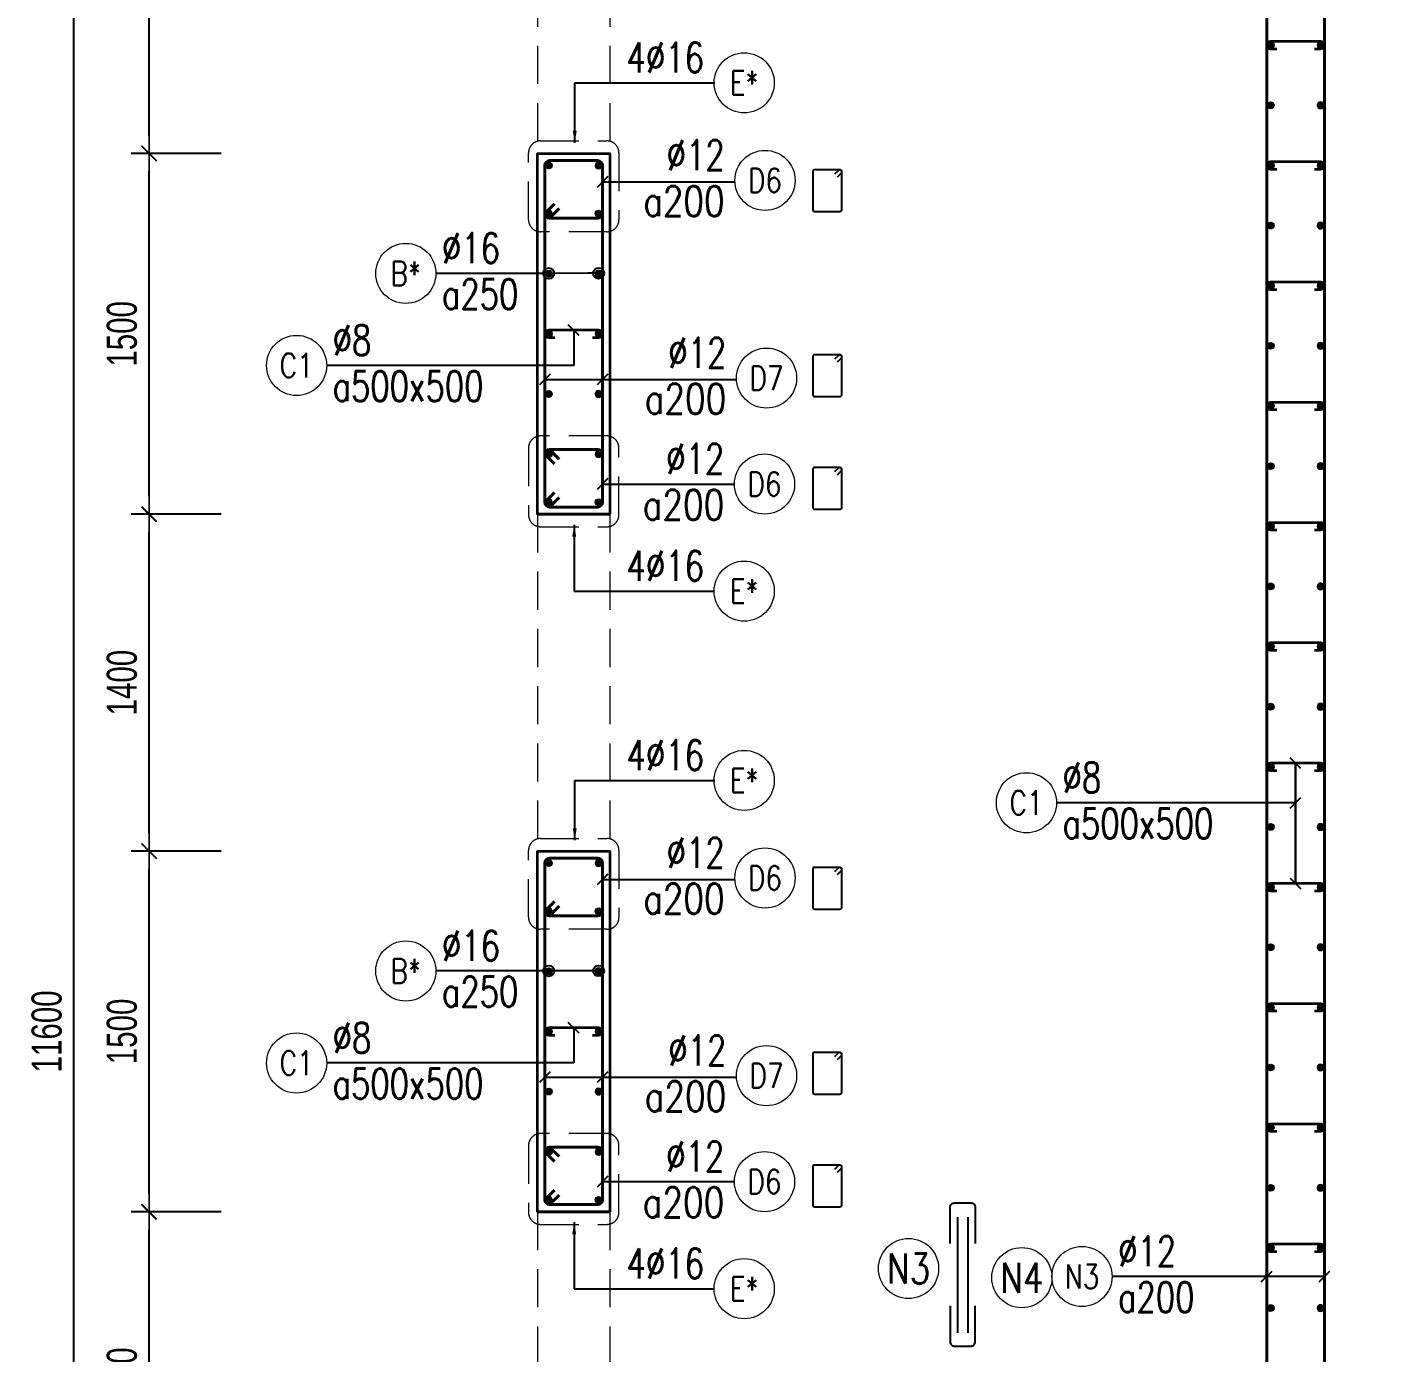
# Model space of a CAD drawing. Header units: millimetres. Extents: x 738475 to 1279438, y -34239 to 156422.
# Drawn here: x 1218635 to 1224250, y 140343 to 145856 of the extents above; entities that cross this region are included whole.
import ezdxf
from ezdxf.enums import TextEntityAlignment as Align

# ---------------------------------------------------------------- set-up
doc = ezdxf.new("R2010")
doc.units = ezdxf.units.MM
doc.header["$MEASUREMENT"] = 0
doc.linetypes.add('HIDDEN', pattern=[9.525, 6.35, -3.175])
doc.linetypes.add('HIDDEN2', pattern=[4.7625, 3.175, -1.5875])
doc.layers.get('0').update_dxf_attribs({"lineweight": 20})
doc.layers.get('Defpoints').update_dxf_attribs({"color": 151, "lineweight": 9})
doc.layers.add('Hidden', color=9, linetype='HIDDEN')
doc.layers.add('Ligature', color=1, linetype='Continuous')
for name, color, linetype, lineweight in [('KC-LEADER', 153, 'Continuous', 18), ('KC-THEP', 6, 'Continuous', 40), ('NDC_S_BEAM', 3, 'HIDDEN2', 20), ('NDC_S_DIM', 1, 'Continuous', 15), ('NDC_S_HIDDEN', 8, 'HIDDEN2', 13), ('NDC_S_LEADER', 1, 'Continuous', 15), ('NDC_S_REBAR', 4, 'Continuous', 35), ('NDC_S_STIRRUP', 4, 'Continuous', 40), ('NDC_S_VN TEXT', 7, 'Continuous', 20), ('NDC_S_WALL', 6, 'Continuous', 35)]:
    doc.layers.add(name, color=color, linetype=linetype, lineweight=lineweight)
doc.styles.add('NDC_ARIAL', font='arial.ttf', dxfattribs={"width": 0.85})
doc.styles.add('NDC_DIM', font='', dxfattribs={"width": 0.75})
doc.styles.add('NDC_EN TXT', font='romans.shx', dxfattribs={"width": 0.8})
doc.styles.get('NDC_DIM').set_extended_font_data('Dotum')
doc.dimstyles.new('NDC_1-50', dxfattribs={"dimscale": 50, "dimtxt": 2.5, "dimasz": 1, "dimexe": 1.5, "dimexo": 0, "dimgap": 0.8, "dimtad": 1, "dimdec": 0, "dimdsep": 46, "dimtxsty": 'NDC_ARIAL', "dimblk": 'DIMMARK', "dimcen": 49999.938995, "dimdle": 1.5, "dimclrd": 1, "dimclre": 1, "dimclrt": 3, "dimadec": 0, "dimazin": 0, "dimtfac": 1, "dimtdec": 0, "dimtix": 1, "dimtmove": 2, "dimatfit": 3, "dimfxl": 1, "dimarcsym": 0})
doc.dimstyles.new('NDC_dim_30', dxfattribs={"dimscale": 30, "dimtxt": 2.5, "dimasz": 1.5, "dimexe": 1.5, "dimexo": 2.5, "dimgap": 1, "dimtad": 1, "dimdec": 0, "dimzin": 0, "dimdsep": 46, "dimtxsty": 'NDC_DIM', "dimblk": 'DIMMARK', "dimcen": 0.09, "dimdle": 1.2, "dimclrd": 1, "dimclre": 1, "dimclrt": 3, "dimadec": 0, "dimazin": 0, "dimtfac": 1, "dimtdec": 0, "dimtix": 1, "dimtofl": 0, "dimtmove": 0, "dimatfit": 3, "dimfxl": 6, "dimfxlon": 1, "dimtolj": 1, "dimtzin": 0, "dimarcsym": 0})
doc.dimstyles.new('NDC_dim_50', dxfattribs={"dimscale": 50, "dimtxt": 2.5, "dimasz": 1.5, "dimexe": 1.5, "dimexo": 2.5, "dimgap": 1, "dimtad": 1, "dimdec": 0, "dimzin": 0, "dimdsep": 46, "dimtxsty": 'NDC_DIM', "dimblk": 'DIMMARK', "dimcen": 0.09, "dimdle": 1.2, "dimclrd": 1, "dimclre": 1, "dimclrt": 3, "dimadec": 0, "dimazin": 0, "dimtfac": 1, "dimtdec": 0, "dimtix": 1, "dimtofl": 0, "dimtmove": 0, "dimatfit": 3, "dimfxl": 6, "dimfxlon": 1, "dimtolj": 1, "dimtzin": 0, "dimarcsym": 0})

# ---------------------------------------------------------------- blocks, each defined once
blk = doc.blocks.new('THEP')
at = {"layer": 'KC-LEADER', "color": 6}
blk.add_circle((0, 0), 14, dxfattribs=at)
at = {"layer": 'KC-THEP'}
for p, q in [((-14, 0), (14, 0)), ((9.9, 9.9), (-9.9, -9.9)), ((-9.9, 9.9), (9.9, -9.9)), ((0, 14), (0, -14))]:
    blk.add_line(p, q, dxfattribs=at)
blk = doc.blocks.new('A$C7BC65A55')
at = {"layer": 'Ligature'}
for p, q in [((-15.2, 372, 0), (-15.2, 38.5, 0)), ((15.2, 372, 0), (15.2, 38.5, 0))]:
    blk.add_line(p, q, dxfattribs=at)
for points in [[(-36.2, 296.5), (-36.2, 400.9, -0.414214), (-24, 413.1), (24, 413.1, -0.414214), (36.2, 400.9), (36.2, 296.5)], [(-36.2, 116.5), (-36.2, 12.2, 0.414214), (-24, 0), (24, 0, 0.414214), (36.2, 12.2), (36.2, 116.5)]]:
    blk.add_lwpolyline(points, format="xyb", dxfattribs=at)
blk = doc.blocks.new('DIMMARK')
at = {"layer": 'NDC_S_DIM', "color": 1}
blk.add_line((-1.5, 0), (1, 0), dxfattribs=at)
at = {"layer": 'NDC_S_DIM', "color": 2, "const_width": 0.1}
blk.add_lwpolyline([(-0.424, -0.424), (0.424, 0.424)], dxfattribs=at)
blk = doc.blocks.new('*U11')
blk.add_circle((-2.5, 0), 2.5)
at = {"layer": 'NDC_S_VN TEXT', "color": 3, "style": 'NDC_EN TXT', "width": 0.75}
for tag, p in [('DK1', (0.5, 0.85)), ('KC1', (0.5, -2.97))]:
    blk.add_attdef(tag, p, '', height=2.5, dxfattribs=at)
at = {"layer": 'NDC_S_VN TEXT', "color": 7, "style": 'NDC_EN TXT', "width": 0.8}
blk.add_attdef('SH2', text='', height=2, dxfattribs=at).set_placement((-2.5, 0), align=Align.MIDDLE)
blk = doc.blocks.new('*U9')
blk.add_circle((2.5, 0), 2.5)
at = {"layer": 'NDC_S_VN TEXT', "color": 3, "style": 'NDC_EN TXT', "width": 0.75}
blk.add_attdef('DK2', text='', height=2.5, dxfattribs=at).set_placement((-0.85, 0.85), align=Align.RIGHT)
at = {"layer": 'NDC_S_VN TEXT', "color": 7, "style": 'NDC_EN TXT', "width": 0.8}
blk.add_attdef('SH3', text='', height=2, dxfattribs=at).set_placement((2.5, 0), align=Align.MIDDLE)
blk = doc.blocks.new('*U10')
blk.add_circle((2.5, 0), 2.5)
at = {"layer": 'NDC_S_VN TEXT', "color": 3, "style": 'NDC_EN TXT'}
for tag, width, p in [('DK2', 0.75, (-0.85, 0.85)), ('KC2', 0.8, (-0.85, -2.97))]:
    blk.add_attdef(tag, text='', height=2.5, dxfattribs=dict(at, width=width)).set_placement(p, align=Align.RIGHT)
at = {"layer": 'NDC_S_VN TEXT', "color": 7, "style": 'NDC_EN TXT', "width": 0.8}
blk.add_attdef('SH3', text='', height=2, dxfattribs=at).set_placement((2.5, 0), align=Align.MIDDLE)
blk = doc.blocks.new('*D360')
at = {"layer": 'Defpoints', "color": 0, "ltscale": 200, "transparency": 16777216}
for p in [(1218830.1, 147480.2), (1220871.1, 147480.2), (1220871.2, 135880.4)]:
    blk.add_point(p, dxfattribs=at)
at = {"layer": 'NDC_S_DIM', "color": 1, "lineweight": -2, "ltscale": 200, "transparency": 16777216}
for p, q in [((1219130.1, 147480.2), (1218755.1, 147480.2)), ((1218830.1, 135955.4), (1218830.1, 147405.2)), ((1219130.1, 135880.4), (1218755.1, 135880.4))]:
    blk.add_line(p, q, dxfattribs=at)
at = {"layer": 'NDC_S_DIM', "color": 1, "lineweight": -2, "ltscale": 200, "transparency": 16777216, "xscale": 75, "yscale": 75, "zscale": 75}
for p, rotation in [((1218830.1, 147480.2), 90), ((1218830.1, 135880.4), 270)]:
    blk.add_blockref('DIMMARK', p, dxfattribs=dict(at, rotation=rotation))
at = {"layer": 'NDC_S_DIM', "color": 3, "ltscale": 200, "transparency": 16777216, "insert": (1218717.5, 141680.3), "char_height": 125, "attachment_point": 5, "rotation": 90, "style": 'NDC_DIM'}
blk.add_mtext('\\A1;11600', dxfattribs=at)
blk = doc.blocks.new('*D371')
at = {"layer": 'Defpoints', "color": 0, "ltscale": 200, "transparency": 16777216}
for p in [(1219142.6, 140930.2), (1221029.4, 140930.2), (1221029.4, 139530.4)]:
    blk.add_point(p, dxfattribs=at)
at = {"layer": 'NDC_S_DIM', "color": 1, "lineweight": -2, "ltscale": 200, "transparency": 16777216}
for p, q in [((1219442.6, 140930.2), (1219067.6, 140930.2)), ((1219142.6, 139605.4), (1219142.6, 140855.2)), ((1219442.6, 139530.4), (1219067.6, 139530.4))]:
    blk.add_line(p, q, dxfattribs=at)
at = {"layer": 'NDC_S_DIM', "color": 1, "lineweight": -2, "ltscale": 200, "transparency": 16777216, "xscale": 75, "yscale": 75, "zscale": 75}
for p, rotation in [((1219142.6, 140930.2), 90), ((1219142.6, 139530.4), 270)]:
    blk.add_blockref('DIMMARK', p, dxfattribs=dict(at, rotation=rotation))
at = {"layer": 'NDC_S_DIM', "color": 3, "ltscale": 200, "transparency": 16777216, "insert": (1219030.1, 140230.3), "char_height": 125, "attachment_point": 5, "rotation": 90, "style": 'NDC_DIM'}
blk.add_mtext('\\A1;1400', dxfattribs=at)
blk = doc.blocks.new('*D372')
at = {"layer": 'Defpoints', "color": 0, "ltscale": 200, "transparency": 16777216}
for p in [(1219142.6, 142430.2), (1221029.4, 142430.2), (1221029.4, 140930.2)]:
    blk.add_point(p, dxfattribs=at)
at = {"layer": 'NDC_S_DIM', "color": 1, "lineweight": -2, "ltscale": 200, "transparency": 16777216}
for p, q in [((1219442.6, 142430.2), (1219067.6, 142430.2)), ((1219142.6, 141005.2), (1219142.6, 142355.2)), ((1219442.6, 140930.2), (1219067.6, 140930.2))]:
    blk.add_line(p, q, dxfattribs=at)
at = {"layer": 'NDC_S_DIM', "color": 1, "lineweight": -2, "ltscale": 200, "transparency": 16777216, "xscale": 75, "yscale": 75, "zscale": 75}
for p, rotation in [((1219142.6, 142430.2), 90), ((1219142.6, 140930.2), 270)]:
    blk.add_blockref('DIMMARK', p, dxfattribs=dict(at, rotation=rotation))
at = {"layer": 'NDC_S_DIM', "color": 3, "ltscale": 200, "transparency": 16777216, "insert": (1219030.1, 141680.2), "char_height": 125, "attachment_point": 5, "rotation": 90, "style": 'NDC_DIM'}
blk.add_mtext('\\A1;1500', dxfattribs=at)
blk = doc.blocks.new('*D373')
at = {"layer": 'Defpoints', "color": 0, "ltscale": 200, "transparency": 16777216}
for p in [(1219142.6, 143830.2), (1221029.4, 143830.2), (1221029.4, 142430.2)]:
    blk.add_point(p, dxfattribs=at)
at = {"layer": 'NDC_S_DIM', "color": 1, "lineweight": -2, "ltscale": 200, "transparency": 16777216}
for p, q in [((1219442.6, 143830.2), (1219067.6, 143830.2)), ((1219142.6, 142505.2), (1219142.6, 143755.2)), ((1219442.6, 142430.2), (1219067.6, 142430.2))]:
    blk.add_line(p, q, dxfattribs=at)
at = {"layer": 'NDC_S_DIM', "color": 1, "lineweight": -2, "ltscale": 200, "transparency": 16777216, "xscale": 75, "yscale": 75, "zscale": 75}
for p, rotation in [((1219142.6, 143830.2), 90), ((1219142.6, 142430.2), 270)]:
    blk.add_blockref('DIMMARK', p, dxfattribs=dict(at, rotation=rotation))
at = {"layer": 'NDC_S_DIM', "color": 3, "ltscale": 200, "transparency": 16777216, "insert": (1219030.1, 143130.2), "char_height": 125, "attachment_point": 5, "rotation": 90, "style": 'NDC_DIM'}
blk.add_mtext('\\A1;1400', dxfattribs=at)
blk = doc.blocks.new('*D374')
at = {"layer": 'Defpoints', "color": 0, "ltscale": 200, "transparency": 16777216}
for p in [(1219142.6, 145330.2), (1221029.4, 145330.2), (1221029.4, 143830.2)]:
    blk.add_point(p, dxfattribs=at)
at = {"layer": 'NDC_S_DIM', "color": 1, "lineweight": -2, "ltscale": 200, "transparency": 16777216}
for p, q in [((1219442.6, 145330.2), (1219067.6, 145330.2)), ((1219142.6, 143905.2), (1219142.6, 145255.2)), ((1219442.6, 143830.2), (1219067.6, 143830.2))]:
    blk.add_line(p, q, dxfattribs=at)
at = {"layer": 'NDC_S_DIM', "color": 1, "lineweight": -2, "ltscale": 200, "transparency": 16777216, "xscale": 75, "yscale": 75, "zscale": 75}
for p, rotation in [((1219142.6, 145330.2), 90), ((1219142.6, 143830.2), 270)]:
    blk.add_blockref('DIMMARK', p, dxfattribs=dict(at, rotation=rotation))
at = {"layer": 'NDC_S_DIM', "color": 3, "ltscale": 200, "transparency": 16777216, "insert": (1219030.1, 144580.2), "char_height": 125, "attachment_point": 5, "rotation": 90, "style": 'NDC_DIM'}
blk.add_mtext('\\A1;1500', dxfattribs=at)
blk = doc.blocks.new('*D375')
at = {"layer": 'Defpoints', "color": 0, "ltscale": 200, "transparency": 16777216}
for p in [(1219142.6, 146730.2), (1221029.4, 146730.2), (1221029.4, 145330.2)]:
    blk.add_point(p, dxfattribs=at)
at = {"layer": 'NDC_S_DIM', "color": 1, "lineweight": -2, "ltscale": 200, "transparency": 16777216}
for p, q in [((1219442.6, 146730.2), (1219067.6, 146730.2)), ((1219142.6, 145405.2), (1219142.6, 146655.2)), ((1219442.6, 145330.2), (1219067.6, 145330.2))]:
    blk.add_line(p, q, dxfattribs=at)
at = {"layer": 'NDC_S_DIM', "color": 1, "lineweight": -2, "ltscale": 200, "transparency": 16777216, "xscale": 75, "yscale": 75, "zscale": 75}
for p, rotation in [((1219142.6, 146730.2), 90), ((1219142.6, 145330.2), 270)]:
    blk.add_blockref('DIMMARK', p, dxfattribs=dict(at, rotation=rotation))
at = {"layer": 'NDC_S_DIM', "color": 3, "ltscale": 200, "transparency": 16777216, "insert": (1219030.1, 146030.2), "char_height": 125, "attachment_point": 5, "rotation": 90, "style": 'NDC_DIM'}
blk.add_mtext('\\A1;1400', dxfattribs=at)

msp = doc.modelspace()

# ---------------------------------------------------------------- linework, layer by layer
for centre in [(1222298.933, 140694.528), (1222769.902, 140656.368)]:
    msp.add_circle(centre, 125)
at = {"layer": 'Ligature'}
for points in [[(1222003.265, 145232.383), (1222019.231, 145248.349, 0.66817864), (1222013.458, 145262.287), (1221908.829, 145262.287, 0.41421356), (1221900.664, 145254.122), (1221900.664, 145097.015, 0.41421356), (1221908.829, 145088.85), (1222013.458, 145088.85, 0.41421356), (1222021.622, 145097.015), (1222021.622, 145254.122, 0.66817864), (1222007.684, 145259.896), (1221991.718, 145243.93)], [(1222003.237, 144463.234), (1222019.203, 144479.2, 0.66817864), (1222013.429, 144493.138), (1221908.801, 144493.138, 0.41421356), (1221900.636, 144484.974), (1221900.636, 144327.866, 0.41421356), (1221908.801, 144319.701), (1222013.429, 144319.701, 0.41421356), (1222021.594, 144327.866), (1222021.594, 144484.974, 0.66817864), (1222007.656, 144490.747), (1221991.69, 144474.781)], [(1222003.237, 143994.658), (1222019.203, 144010.624, 0.66817864), (1222013.429, 144024.563), (1221908.801, 144024.563, 0.41421356), (1221900.636, 144016.398), (1221900.636, 143859.29, 0.41421356), (1221908.801, 143851.125), (1222013.429, 143851.125, 0.41421356), (1222021.594, 143859.29), (1222021.594, 144016.398, 0.66817864), (1222007.656, 144022.171), (1221991.69, 144006.205)], [(1222003.265, 142332.383), (1222019.231, 142348.349, 0.66817864), (1222013.458, 142362.287), (1221908.829, 142362.287, 0.41421356), (1221900.664, 142354.122), (1221900.664, 142197.015, 0.41421356), (1221908.829, 142188.85), (1222013.458, 142188.85, 0.41421356), (1222021.622, 142197.015), (1222021.622, 142354.122, 0.66817864), (1222007.684, 142359.896), (1221991.718, 142343.93)], [(1222003.237, 141563.234), (1222019.203, 141579.2, 0.66817864), (1222013.429, 141593.138), (1221908.801, 141593.138, 0.41421356), (1221900.636, 141584.974), (1221900.636, 141427.866, 0.41421356), (1221908.801, 141419.701), (1222013.429, 141419.701, 0.41421356), (1222021.594, 141427.866), (1222021.594, 141584.974, 0.66817864), (1222007.656, 141590.747), (1221991.69, 141574.781)], [(1222003.237, 141094.658), (1222019.203, 141110.624, 0.66817864), (1222013.429, 141124.563), (1221908.801, 141124.563, 0.41421356), (1221900.636, 141116.398), (1221900.636, 140959.29, 0.41421356), (1221908.801, 140951.125), (1222013.429, 140951.125, 0.41421356), (1222021.594, 140959.29), (1222021.594, 141116.398, 0.66817864), (1222007.656, 141122.171), (1221991.69, 141106.205)]]:
    msp.add_lwpolyline(points, format="xyb", dxfattribs=at)
at = {"layer": 'NDC_S_BEAM', "ltscale": 50}
for p, q in [((1220757.232, 146730.175), (1220757.232, 145330.174)), ((1221057.232, 146730.175), (1221057.232, 145330.174)), ((1220757.232, 143830.175), (1220757.232, 142430.175)), ((1221057.232, 143830.175), (1221057.232, 142430.175)), ((1220757.232, 140930.175), (1220757.232, 139530.175)), ((1221057.232, 140930.175), (1221057.232, 139530.175))]:
    msp.add_line(p, q, dxfattribs=at)
at = {"layer": 'NDC_S_HIDDEN', "ltscale": 50}
for points in [[(1220769.595, 145382.234), (1221045.439, 145382.234, -0.41421356), (1221095.439, 145332.234), (1221095.439, 145054.685, -0.41421356), (1221045.439, 145004.685), (1220769.595, 145004.685, -0.41421356), (1220719.595, 145054.685), (1220719.595, 145332.234, -0.41421356)], [(1220769.595, 143778.115), (1221045.439, 143778.115, 0.41421356), (1221095.439, 143828.115), (1221095.439, 144105.665, 0.41421356), (1221045.439, 144155.665), (1220769.595, 144155.665, 0.41421356), (1220719.595, 144105.665), (1220719.595, 143828.115, 0.41421356)], [(1220769.595, 142482.234), (1221045.439, 142482.234, -0.41421356), (1221095.439, 142432.234), (1221095.439, 142154.685, -0.41421356), (1221045.439, 142104.685), (1220769.595, 142104.685, -0.41421356), (1220719.595, 142154.685), (1220719.595, 142432.234, -0.41421356)], [(1220769.595, 140878.115), (1221045.439, 140878.115, 0.41421356), (1221095.439, 140928.115), (1221095.439, 141205.665, 0.41421356), (1221045.439, 141255.665), (1220769.595, 141255.665, 0.41421356), (1220719.595, 141205.665), (1220719.595, 140928.115, 0.41421356)]]:
    msp.add_lwpolyline(points, format="xyb", close=True, dxfattribs=at)
at = {"layer": 'NDC_S_REBAR'}
for points in [[(1223985.744, 145765.175), (1224010.744, 145765.175, 1), (1224010.744, 145795.175), (1223803.72, 145795.175, 1), (1223803.72, 145765.175), (1223828.72, 145765.175)], [(1223985.744, 145265.175), (1224010.744, 145265.175, 1), (1224010.744, 145295.175), (1223803.72, 145295.175, 1), (1223803.72, 145265.175), (1223828.72, 145265.175)], [(1223985.744, 144765.175), (1224010.744, 144765.175, 1), (1224010.744, 144795.175), (1223803.72, 144795.175, 1), (1223803.72, 144765.175), (1223828.72, 144765.175)], [(1220985.744, 144565.175), (1221010.744, 144565.175, 1), (1221010.744, 144595.175), (1220803.72, 144595.175, 1), (1220803.72, 144565.175), (1220828.72, 144565.175)], [(1223985.744, 144265.175), (1224010.744, 144265.175, 1), (1224010.744, 144295.175), (1223803.72, 144295.175, 1), (1223803.72, 144265.175), (1223828.72, 144265.175)], [(1223985.744, 143765.175), (1224010.744, 143765.175, 1), (1224010.744, 143795.175), (1223803.72, 143795.175, 1), (1223803.72, 143765.175), (1223828.72, 143765.175)], [(1223985.744, 143265.175), (1224010.744, 143265.175, 1), (1224010.744, 143295.175), (1223803.72, 143295.175, 1), (1223803.72, 143265.175), (1223828.72, 143265.175)], [(1223985.744, 142765.175), (1224010.744, 142765.175, 1), (1224010.744, 142795.175), (1223803.72, 142795.175, 1), (1223803.72, 142765.175), (1223828.72, 142765.175)], [(1223985.744, 142265.175), (1224010.744, 142265.175, 1), (1224010.744, 142295.175), (1223803.72, 142295.175, 1), (1223803.72, 142265.175), (1223828.72, 142265.175)], [(1223985.744, 141765.175), (1224010.744, 141765.175, 1), (1224010.744, 141795.175), (1223803.72, 141795.175, 1), (1223803.72, 141765.175), (1223828.72, 141765.175)], [(1220985.744, 141665.175), (1221010.744, 141665.175, 1), (1221010.744, 141695.175), (1220803.72, 141695.175, 1), (1220803.72, 141665.175), (1220828.72, 141665.175)], [(1223985.744, 141265.175), (1224010.744, 141265.175, 1), (1224010.744, 141295.175), (1223803.72, 141295.175, 1), (1223803.72, 141265.175), (1223828.72, 141265.175)], [(1223985.744, 140765.175), (1224010.744, 140765.175, 1), (1224010.744, 140795.175), (1223803.72, 140795.175, 1), (1223803.72, 140765.175), (1223828.72, 140765.175)]]:
    msp.add_lwpolyline(points, format="xyb", dxfattribs=at)
at = {"layer": 'NDC_S_STIRRUP'}
for points in [[(1223827.232, 135570.175), (1223787.232, 135530.175, 0.41421356), (1223807.232, 135510.175), (1224007.232, 135510.175, 0.41421356), (1224027.232, 135530.175), (1224027.232, 147830.175, 0.41421356), (1224007.232, 147850.175), (1223807.232, 147850.175, 0.41421356), (1223787.232, 147830.175), (1223787.232, 135530.175, 0.41421356), (1223807.232, 135510.175), (1223847.232, 135550.175)], [(1220827.232, 143920.175), (1220787.232, 143880.175, 0.41421356), (1220807.232, 143860.175), (1221007.232, 143860.175, 0.41421356), (1221027.232, 143880.175), (1221027.232, 145280.175, 0.41421356), (1221007.232, 145300.175), (1220807.232, 145300.175, 0.41421356), (1220787.232, 145280.175), (1220787.232, 143880.175, 0.41421356), (1220807.232, 143860.175), (1220847.232, 143900.175)], [(1220827.232, 145120.711), (1220787.232, 145080.711, 0.41421356), (1220807.232, 145060.711), (1221007.232, 145060.711, 0.41421356), (1221027.232, 145080.711), (1221027.232, 145280.175, 0.41421356), (1221007.232, 145300.175), (1220807.232, 145300.175, 0.41421356), (1220787.232, 145280.175), (1220787.232, 145080.711, 0.41421356), (1220807.232, 145060.711), (1220847.232, 145100.711)], [(1220827.232, 144039.638), (1220787.232, 144079.638, -0.41421356), (1220807.232, 144099.638), (1221007.232, 144099.638, -0.41421356), (1221027.232, 144079.638), (1221027.232, 143880.175, -0.41421356), (1221007.232, 143860.175), (1220807.232, 143860.175, -0.41421356), (1220787.232, 143880.175), (1220787.232, 144079.638, -0.41421356), (1220807.232, 144099.638), (1220847.232, 144059.638)], [(1220827.232, 141020.175), (1220787.232, 140980.175, 0.41421356), (1220807.232, 140960.175), (1221007.232, 140960.175, 0.41421356), (1221027.232, 140980.175), (1221027.232, 142380.175, 0.41421356), (1221007.232, 142400.175), (1220807.232, 142400.175, 0.41421356), (1220787.232, 142380.175), (1220787.232, 140980.175, 0.41421356), (1220807.232, 140960.175), (1220847.232, 141000.175)], [(1220827.232, 142220.711), (1220787.232, 142180.711, 0.41421356), (1220807.232, 142160.711), (1221007.232, 142160.711, 0.41421356), (1221027.232, 142180.711), (1221027.232, 142380.175, 0.41421356), (1221007.232, 142400.175), (1220807.232, 142400.175, 0.41421356), (1220787.232, 142380.175), (1220787.232, 142180.711, 0.41421356), (1220807.232, 142160.711), (1220847.232, 142200.711)], [(1220827.232, 141139.638), (1220787.232, 141179.638, -0.41421356), (1220807.232, 141199.638), (1221007.232, 141199.638, -0.41421356), (1221027.232, 141179.638), (1221027.232, 140980.175, -0.41421356), (1221007.232, 140960.175), (1220807.232, 140960.175, -0.41421356), (1220787.232, 140980.175), (1220787.232, 141179.638, -0.41421356), (1220807.232, 141199.638), (1220847.232, 141159.638)]]:
    msp.add_lwpolyline(points, format="xyb", dxfattribs=at)
at = {"layer": 'NDC_S_WALL'}
for p, q in [((1220757.232, 143830.175), (1221057.232, 143830.175)), ((1220757.232, 140930.175), (1221057.232, 140930.175))]:
    msp.add_line(p, q, dxfattribs=at)
at = {"layer": 'NDC_S_WALL', "ltscale": 200}
msp.add_lwpolyline([(1221057.232, 146730.175, 0, 0, 0), (1221057.232, 147380.175, 0, 0, 0), (1223757.232, 147380.175, 0, 0, 0), (1223757.232, 135980.175, 0, 0, 0), (1221057.232, 135980.175, 0, 0, 0), (1221057.232, 136630.175, 0, 0, 0), (1220757.232, 136630.175, 0, 0, 0), (1220757.232, 135480.175, 0, 0, 0), (1227057.232, 135480.175, 0.5, 0.5, 0), (1227057.232, 135480.175, 0, 0, 0), (1227057.232, 136630.175, 0, 0, 0), (1226757.232, 136630.175, 0, 0, 0), (1226757.232, 135980.175, 0.5, 0.5, 0), (1226757.232, 135980.175, 0, 0, 0), (1224057.232, 135980.175, 0, 0, 0), (1224057.232, 147380.175, 0, 0, 0), (1226757.232, 147380.175, 0.5, 0.5, 0), (1226757.232, 147380.175, 0, 0, 0), (1226757.232, 146730.175, 0, 0, 0), (1227057.232, 146730.175, 0, 0, 0), (1227057.232, 147880.175, 0.5, 0.5, 0), (1227057.232, 147880.175, 0, 0, 0), (1220757.232, 147880.175, 0, 0, 0), (1220757.232, 146730.175, 0, 0, 0)], format="xyseb", dxfattribs=at)
for points in [[(1221057.232, 143830.175), (1220757.232, 143830.175), (1220757.232, 145330.175), (1221057.232, 145330.175), (1221057.232, 143830.175)], [(1221057.232, 140930.175), (1220757.232, 140930.175), (1220757.232, 142430.175), (1221057.232, 142430.175), (1221057.232, 140930.175)]]:
    msp.add_lwpolyline(points, dxfattribs=at)

# ---------------------------------------------------------------- block references
at = {"layer": 'Hidden', "xscale": 1.44, "yscale": 1.44, "zscale": 1.44}
msp.add_blockref('A$C7BC65A55', (1222524.013, 140372.247, 0.03), dxfattribs=at)
at = {"layer": 'KC-THEP'}
for p, rotation in [((1223803.72, 145780.175), 189.6685644363809), ((1223803.72, 145530.175), 189.6685644363809), ((1220803.72, 145280.175), 189.6685644363809), ((1223803.72, 145280.175), 189.6685644363809), ((1221010.744, 145080.175), 9.668564436380926), ((1223803.72, 145030.175), 189.6685644363809), ((1220803.72, 144830.175), 189.6685644363809), ((1223803.72, 144780.175), 189.6685644363809), ((1220803.72, 144580.175), 189.6685644363809), ((1223803.72, 144530.175), 189.6685644363809), ((1220803.72, 144330.175), 189.6685644363809), ((1223803.72, 144280.175), 189.6685644363809), ((1220803.72, 144080.175), 189.6685644363809), ((1223803.72, 144030.175), 189.6685644363809), ((1221010.744, 143880.175), 9.668564436380946), ((1223803.72, 143780.175), 189.6685644363809), ((1223803.72, 143530.175), 189.6685644363809), ((1223803.72, 143280.175), 189.6685644363809), ((1223803.72, 143030.175), 189.6685644363809), ((1223803.72, 142780.175), 189.6685644363809), ((1223803.72, 142530.175), 189.6685644363809), ((1220803.72, 142380.175), 189.6685644363809), ((1223803.72, 142280.175), 189.6685644363809), ((1221010.744, 142180.175), 9.668564436380926), ((1223803.72, 142030.175), 189.6685644363809), ((1220803.72, 141930.175), 189.6685644363809), ((1223803.72, 141780.175), 189.6685644363809), ((1220803.72, 141680.175), 189.6685644363809), ((1223803.72, 141530.175), 189.6685644363809), ((1220803.72, 141430.175), 189.6685644363809), ((1223803.72, 141280.175), 189.6685644363809), ((1220803.72, 141180.175), 189.6685644363809), ((1223803.72, 141030.175), 189.6685644363809), ((1221010.744, 140980.175), 9.668564436380946), ((1223803.72, 140780.175), 189.6685644363809), ((1223803.72, 140530.175), 189.6685644363809)]:
    msp.add_blockref('THEP', p, dxfattribs=dict(at, rotation=rotation))
at = {"layer": 'KC-THEP', "xscale": -1}
for p, rotation in [((1224010.744, 145780.175), 170.331435563619), ((1224010.744, 145530.175), 170.331435563619), ((1221010.744, 145280.175), 170.331435563619), ((1224010.744, 145280.175), 170.331435563619), ((1220803.72, 145080.175), 350.3314355636191), ((1224010.744, 145030.175), 170.331435563619), ((1221010.744, 144830.175), 170.331435563619), ((1224010.744, 144780.175), 170.331435563619), ((1221010.744, 144580.175), 170.331435563619), ((1224010.744, 144530.175), 170.331435563619), ((1221010.744, 144330.175), 170.331435563619), ((1224010.744, 144280.175), 170.331435563619), ((1221010.744, 144080.175), 170.331435563619), ((1224010.744, 144030.175), 170.331435563619), ((1220803.72, 143880.175), 350.3314355636191), ((1224010.744, 143780.175), 170.331435563619), ((1224010.744, 143530.175), 170.331435563619), ((1224010.744, 143280.175), 170.331435563619), ((1224010.744, 143030.175), 170.331435563619), ((1224010.744, 142780.175), 170.331435563619), ((1224010.744, 142530.175), 170.331435563619), ((1221010.744, 142380.175), 170.331435563619), ((1224010.744, 142280.175), 170.331435563619), ((1220803.72, 142180.175), 350.3314355636191), ((1224010.744, 142030.175), 170.331435563619), ((1221010.744, 141930.175), 170.331435563619), ((1224010.744, 141780.175), 170.331435563619), ((1221010.744, 141680.175), 170.331435563619), ((1224010.744, 141530.175), 170.331435563619), ((1221010.744, 141430.175), 170.331435563619), ((1224010.744, 141280.175), 170.331435563619), ((1221010.744, 141180.175), 170.331435563619), ((1224010.744, 141030.175), 170.331435563619), ((1220803.72, 140980.175), 350.3314355636191), ((1224010.744, 140780.175), 170.331435563619), ((1224010.744, 140530.175), 170.331435563619)]:
    msp.add_blockref('THEP', p, dxfattribs=dict(at, rotation=rotation))
at = {"layer": 'NDC_S_VN TEXT', "xscale": 50, "yscale": 50, "zscale": 50}
for name, p, values in [('*U9', (1221491.084, 145623.715), {'SH3': 'E*', 'DK2': '4%%C16'}), ('*U10', (1221577.413, 145218.034), {'SH3': 'D6', 'DK2': '%%c12', 'KC2': 'a200'}), ('*U11', (1220334.773, 144831.414), {'SH2': 'B*', 'DK1': '%%C16', 'KC1': 'a250'}), ('*U11', (1219880.788, 144448.9), {'SH2': 'C1', 'DK1': '%%c8', 'KC1': 'a500x500'}), ('*U10', (1221583.908, 144396.318), {'SH3': 'D7', 'DK2': '%%c12', 'KC2': 'a200'}), ('*U10', (1221575.469, 143955.66), {'SH3': 'D6', 'DK2': '%%c12', 'KC2': 'a200'}), ('*U9', (1221491.084, 143510.645), {'SH3': 'E*', 'DK2': '4%%C16'}), ('*U9', (1221491.084, 142723.715), {'SH3': 'E*', 'DK2': '4%%C16'}), ('*U11', (1222913.919, 142630.813), {'SH2': 'C1', 'DK1': '%%c8', 'KC1': 'a500x500'}), ('*U10', (1221577.413, 142318.034), {'SH3': 'D6', 'DK2': '%%c12', 'KC2': 'a200'}), ('*U11', (1220334.773, 141931.414), {'SH2': 'B*', 'DK1': '%%C16', 'KC1': 'a250'}), ('*U11', (1219880.788, 141548.9), {'SH2': 'C1', 'DK1': '%%c8', 'KC1': 'a500x500'}), ('*U10', (1221583.908, 141496.318), {'SH3': 'D7', 'DK2': '%%c12', 'KC2': 'a200'}), ('*U10', (1221575.469, 141055.66), {'SH3': 'D6', 'DK2': '%%c12', 'KC2': 'a200'}), ('*U11', (1223144.845, 140661.536), {'SH2': 'N3', 'DK1': '%%C12', 'KC1': 'a200'}), ('*U9', (1221491.084, 140610.645), {'SH3': 'E*', 'DK2': '4%%C16'})]:
    msp.add_blockref(name, p, dxfattribs=at).add_auto_attribs(values)

# ---------------------------------------------------------------- texts
at = {"layer": 'NDC_S_VN TEXT', "color": 7, "style": 'NDC_EN TXT', "width": 0.8}
for tag, p in [('N3', (1222298.933, 140694.528)), ('N4', (1222769.902, 140656.368))]:
    msp.add_attdef(tag, text='3', height=125, dxfattribs=at).set_placement(p, align=Align.MIDDLE)

# ---------------------------------------------------------------- dimensions: what is measured, and where the dimension line sits
at = {"layer": 'NDC_S_DIM', "ltscale": 200}
for base, p1, p2, picture, middle in [((1218830.053, 147480.175), (1220871.217, 135880.429), (1220871.12, 147480.175), '*D360', (1218717.468, 141680.302)), ((1219142.648, 146730.175), (1221029.378, 145330.175), (1221029.378, 146730.175), '*D375', (1219030.064, 146030.175)), ((1219142.648, 145330.175), (1221029.378, 143830.175), (1221029.378, 145330.175), '*D374', (1219030.064, 144580.175)), ((1219142.648, 143830.175), (1221029.378, 142430.175), (1221029.378, 143830.175), '*D373', (1219030.064, 143130.175)), ((1219142.648, 142430.175), (1221029.378, 140930.175), (1221029.378, 142430.175), '*D372', (1219030.064, 141680.175)), ((1219142.648, 140930.175), (1221029.378, 139530.435), (1221029.378, 140930.175), '*D371', (1219030.064, 140230.305))]:
    dim = msp.add_linear_dim(base=base, p1=p1, p2=p2, angle=90, dimstyle='NDC_dim_50', override={"dimtmove": 1}, dxfattribs=at)
    dim.commit()
    dim.dimension.update_dxf_attribs({"geometry": picture, "text_midpoint": middle})

# ---------------------------------------------------------------- leaders
at = {"layer": 'NDC_S_LEADER'}
for points, dimstyle, override in [([(1220911.775, 145374.855), (1220911.775, 145623.715), (1221493.354, 145623.715)], 'NDC_1-50', {"dimgap": 0.8, "dimtad": 0}), ([(1221027.232, 145211.73), (1221577.572, 145211.73)], 'NDC_dim_30', {"dimtad": 0, "dimldrblk": 'Oblique'}), ([(1221011.039, 144831.902), (1220334.773, 144831.414)], 'NDC_dim_30', {"dimtad": 0, "dimldrblk": 'Origin'}), ([(1220803.473, 144831.625), (1220334.773, 144831.414)], 'NDC_dim_30', {"dimtad": 0, "dimldrblk": 'Origin'}), ([(1220907.232, 144595.175), (1220907.232, 144449.186), (1219880.788, 144448.931)], 'NDC_dim_30', {"dimtad": 0, "dimldrblk": 'Oblique'}), ([(1220787.232, 144390.014), (1221584.067, 144390.014)], 'NDC_dim_30', {"dimtad": 0, "dimldrblk": 'Oblique'}), ([(1221027.232, 144390.014), (1221584.067, 144390.014)], 'NDC_dim_30', {"dimtad": 0, "dimldrblk": 'Oblique'}), ([(1221027.204, 143955.66), (1221577.544, 143955.66)], 'NDC_dim_30', {"dimtad": 0, "dimldrblk": 'Oblique'}), ([(1220909.343, 143786.696), (1220909.343, 143510.645), (1221490.923, 143510.645)], 'NDC_1-50', {"dimgap": 0.8, "dimtad": 0}), ([(1223907.232, 142795.175), (1223907.232, 142295.175)], 'NDC_dim_30', {"dimtad": 0, "dimldrblk": 'Oblique'}), ([(1223907.232, 142295.175), (1223907.232, 142795.175)], 'NDC_dim_30', {"dimtad": 0, "dimldrblk": 'Oblique'}), ([(1220911.775, 142474.855), (1220911.775, 142723.715), (1221493.354, 142723.715)], 'NDC_1-50', {"dimgap": 0.8, "dimtad": 0}), ([(1223907.232, 142630.812), (1222913.919, 142630.812)], 'NDC_dim_30', {"dimtad": 0, "dimldrblk": 'Oblique'}), ([(1221027.232, 142311.73), (1221577.572, 142311.73)], 'NDC_dim_30', {"dimtad": 0, "dimldrblk": 'Oblique'}), ([(1221011.039, 141931.902), (1220334.773, 141931.414)], 'NDC_dim_30', {"dimtad": 0, "dimldrblk": 'Origin'}), ([(1220803.473, 141931.625), (1220334.773, 141931.414)], 'NDC_dim_30', {"dimtad": 0, "dimldrblk": 'Origin'}), ([(1220907.232, 141695.175), (1220907.232, 141549.186), (1219880.788, 141548.931)], 'NDC_dim_30', {"dimtad": 0, "dimldrblk": 'Oblique'}), ([(1220787.232, 141490.014), (1221584.067, 141490.014)], 'NDC_dim_30', {"dimtad": 0, "dimldrblk": 'Oblique'}), ([(1221027.232, 141490.014), (1221584.067, 141490.014)], 'NDC_dim_30', {"dimtad": 0, "dimldrblk": 'Oblique'}), ([(1221027.204, 141055.66), (1221577.544, 141055.66)], 'NDC_dim_30', {"dimtad": 0, "dimldrblk": 'Oblique'}), ([(1220909.343, 140886.696), (1220909.343, 140610.645), (1221490.923, 140610.645)], 'NDC_1-50', {"dimgap": 0.8, "dimtad": 0}), ([(1224027.232, 140661.355), (1223144.844, 140661.355)], 'NDC_dim_30', {"dimtad": 0, "dimldrblk": 'Oblique'}), ([(1223787.232, 140661.355), (1223144.844, 140661.355)], 'NDC_dim_30', {"dimtad": 0, "dimldrblk": 'Oblique'})]:
    msp.add_leader(points, dimstyle=dimstyle, override=override, dxfattribs=at)

doc.saveas('drawing.dxf')
